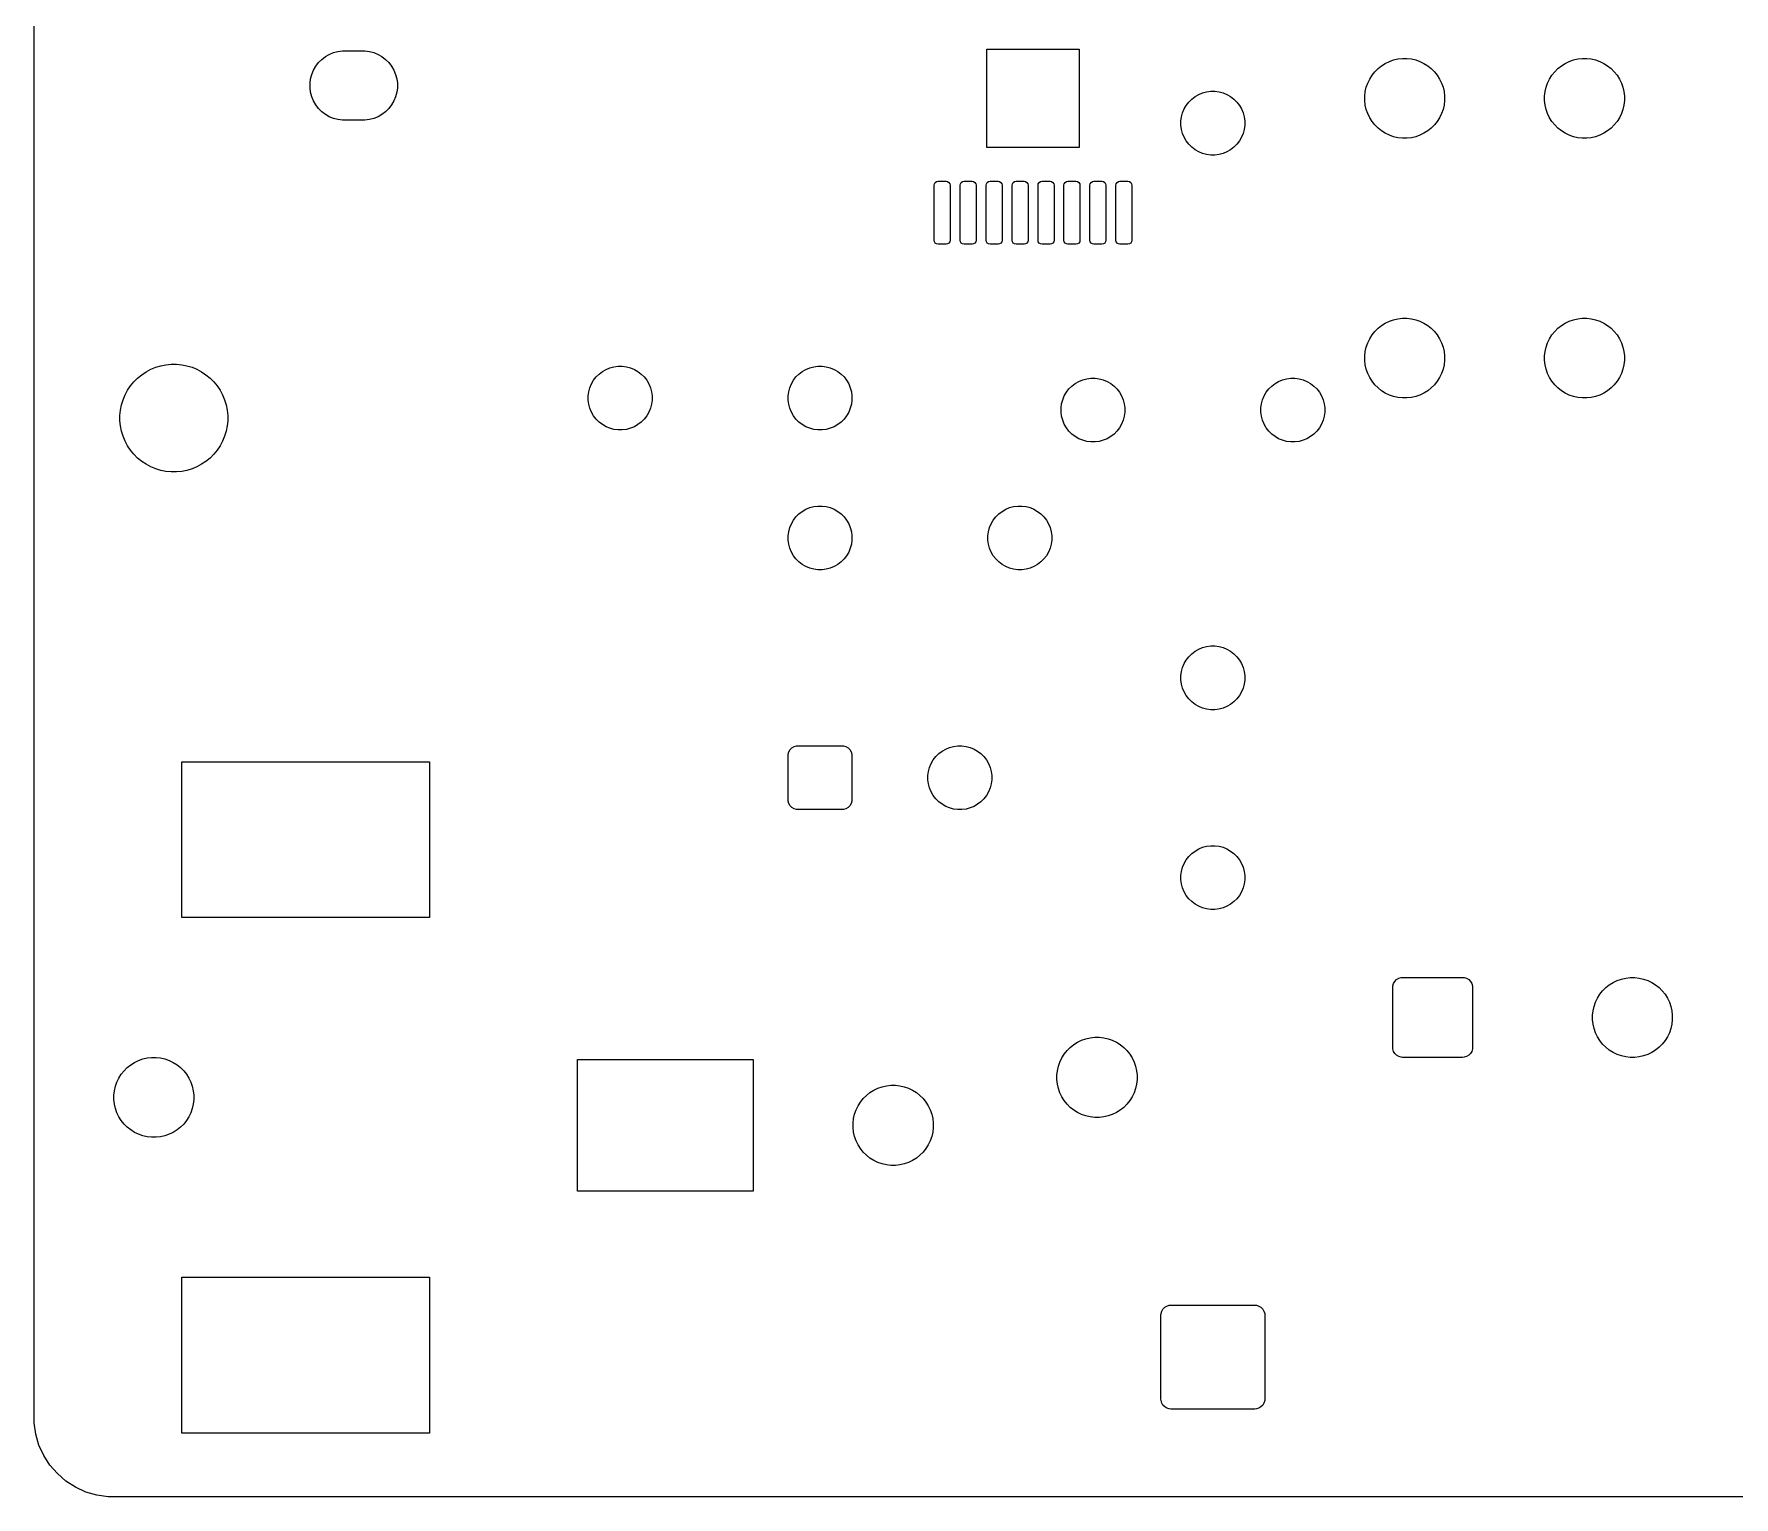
# Model space of a CAD drawing. Header units: millimetres. Extents: x 0 to 90, y 0 to 72.
# Drawn here: x 0 to 42.54, y 0 to 36.61 of the extents above; entities that cross this region are included whole.
import ezdxf

# ---------------------------------------------------------------- set-up
doc = ezdxf.new("R2010")
doc.units = ezdxf.units.MM
doc.layers.add('MASK_OPEN', color=1, linetype='CONTINUOUS')
doc.layers.add('REFERENCE', color=2, linetype='CONTINUOUS')

msp = doc.modelspace()

# ---------------------------------------------------------------- linework, layer by layer
at = {"layer": 'MASK_OPEN'}
for points in [[(8.2819, 36.1881), (8.3947, 36.1733), (8.5047, 36.1438), (8.6098, 36.1003), (8.7083, 36.0434), (8.7986, 35.9741), (8.8791, 35.8936), (8.9484, 35.8033), (9.0053, 35.7048), (9.0488, 35.5997), (9.0783, 35.4897), (9.0931, 35.3769), (9.0931, 35.2631), (9.0783, 35.1503), (9.0488, 35.0403), (9.0053, 34.9352), (8.9484, 34.8367), (8.8791, 34.7464), (8.7986, 34.6659), (8.7083, 34.5966), (8.6098, 34.5397), (8.5047, 34.4962), (8.3947, 34.4667), (8.2819, 34.4519), (8.225, 34.45), (7.775, 34.45), (7.7181, 34.4519), (7.6053, 34.4667), (7.4953, 34.4962), (7.3902, 34.5397), (7.2917, 34.5966), (7.2014, 34.6659), (7.1209, 34.7464), (7.0516, 34.8367), (6.9947, 34.9352), (6.9512, 35.0403), (6.9217, 35.1503), (6.9069, 35.2631), (6.9069, 35.3769), (6.9217, 35.4897), (6.9512, 35.5997), (6.9947, 35.7048), (7.0516, 35.8033), (7.1209, 35.8936), (7.2014, 35.9741), (7.2917, 36.0434), (7.3902, 36.1003), (7.4953, 36.1438), (7.6053, 36.1733), (7.7181, 36.1881), (7.775, 36.19), (8.225, 36.19)], [(26.155, 33.77), (23.845, 33.77), (23.845, 36.23), (26.155, 36.23)], [(34.4675, 35.9859), (34.5768, 35.9609), (34.6827, 35.9239), (34.7837, 35.8752), (34.8787, 35.8156), (34.9663, 35.7456), (35.0456, 35.6663), (35.1156, 35.5787), (35.1752, 35.4837), (35.2239, 35.3827), (35.2609, 35.2768), (35.2859, 35.1675), (35.2984, 35.0561), (35.2984, 34.9439), (35.2859, 34.8325), (35.2609, 34.7232), (35.2239, 34.6173), (35.1752, 34.5163), (35.1156, 34.4213), (35.0456, 34.3337), (34.9663, 34.2544), (34.8787, 34.1844), (34.7837, 34.1248), (34.6827, 34.0761), (34.5768, 34.0391), (34.4675, 34.0141), (34.3561, 34.0016), (34.2439, 34.0016), (34.1325, 34.0141), (34.0232, 34.0391), (33.9173, 34.0761), (33.8163, 34.1248), (33.7213, 34.1844), (33.6337, 34.2544), (33.5544, 34.3337), (33.4844, 34.4213), (33.4248, 34.5163), (33.3761, 34.6173), (33.3391, 34.7232), (33.3141, 34.8325), (33.3016, 34.9439), (33.3016, 35.0561), (33.3141, 35.1675), (33.3391, 35.2768), (33.3761, 35.3827), (33.4248, 35.4837), (33.4844, 35.5787), (33.5544, 35.6663), (33.6337, 35.7456), (33.7213, 35.8156), (33.8163, 35.8752), (33.9173, 35.9239), (34.0232, 35.9609), (34.1325, 35.9859), (34.2439, 35.9984), (34.3561, 35.9984)], [(38.9675, 35.9859), (39.0768, 35.9609), (39.1827, 35.9239), (39.2837, 35.8752), (39.3787, 35.8156), (39.4663, 35.7456), (39.5456, 35.6663), (39.6156, 35.5787), (39.6752, 35.4837), (39.7239, 35.3827), (39.7609, 35.2768), (39.7859, 35.1675), (39.7984, 35.0561), (39.7984, 34.9439), (39.7859, 34.8325), (39.7609, 34.7232), (39.7239, 34.6173), (39.6752, 34.5163), (39.6156, 34.4213), (39.5456, 34.3337), (39.4663, 34.2544), (39.3787, 34.1844), (39.2837, 34.1248), (39.1827, 34.0761), (39.0768, 34.0391), (38.9675, 34.0141), (38.8561, 34.0016), (38.7439, 34.0016), (38.6325, 34.0141), (38.5232, 34.0391), (38.4173, 34.0761), (38.3163, 34.1248), (38.2213, 34.1844), (38.1337, 34.2544), (38.0544, 34.3337), (37.9844, 34.4213), (37.9248, 34.5163), (37.8761, 34.6173), (37.8391, 34.7232), (37.8141, 34.8325), (37.8016, 34.9439), (37.8016, 35.0561), (37.8141, 35.1675), (37.8391, 35.2768), (37.8761, 35.3827), (37.9248, 35.4837), (37.9844, 35.5787), (38.0544, 35.6663), (38.1337, 35.7456), (38.2213, 35.8156), (38.3163, 35.8752), (38.4173, 35.9239), (38.5232, 35.9609), (38.6325, 35.9859), (38.7439, 35.9984), (38.8561, 35.9984)], [(29.6561, 35.1646), (29.7572, 35.1375), (29.8538, 35.0975), (29.9445, 35.0452), (30.0275, 34.9815), (30.1015, 34.9075), (30.1652, 34.8245), (30.2175, 34.7338), (30.2575, 34.6372), (30.2846, 34.5361), (30.2983, 34.4323), (30.2983, 34.3277), (30.2846, 34.2239), (30.2575, 34.1228), (30.2175, 34.0262), (30.1652, 33.9355), (30.1015, 33.8525), (30.0275, 33.7785), (29.9445, 33.7148), (29.8538, 33.6625), (29.7572, 33.6225), (29.6561, 33.5954), (29.5523, 33.5817), (29.4477, 33.5817), (29.3439, 33.5954), (29.2428, 33.6225), (29.1462, 33.6625), (29.0555, 33.7148), (28.9725, 33.7785), (28.8985, 33.8525), (28.8348, 33.9355), (28.7825, 34.0262), (28.7425, 34.1228), (28.7154, 34.2239), (28.7017, 34.3277), (28.7017, 34.4323), (28.7154, 34.5361), (28.7425, 34.6372), (28.7825, 34.7338), (28.8348, 34.8245), (28.8985, 34.9075), (28.9725, 34.9815), (29.0555, 35.0452), (29.1462, 35.0975), (29.2428, 35.1375), (29.3439, 35.1646), (29.4477, 35.1783), (29.5523, 35.1783)], [(22.8633, 32.9174), (22.8957, 32.8957), (22.9174, 32.8633), (22.925, 32.825), (22.925, 31.45), (22.9174, 31.4117), (22.8957, 31.3793), (22.8633, 31.3576), (22.825, 31.35), (22.625, 31.35), (22.5867, 31.3576), (22.5543, 31.3793), (22.5326, 31.4117), (22.525, 31.45), (22.525, 32.825), (22.5326, 32.8633), (22.5543, 32.8957), (22.5867, 32.9174), (22.625, 32.925), (22.825, 32.925)], [(23.5133, 32.9174), (23.5457, 32.8957), (23.5674, 32.8633), (23.575, 32.825), (23.575, 31.45), (23.5674, 31.4117), (23.5457, 31.3793), (23.5133, 31.3576), (23.475, 31.35), (23.275, 31.35), (23.2367, 31.3576), (23.2043, 31.3793), (23.1826, 31.4117), (23.175, 31.45), (23.175, 32.825), (23.1826, 32.8633), (23.2043, 32.8957), (23.2367, 32.9174), (23.275, 32.925), (23.475, 32.925)], [(24.1633, 32.9174), (24.1957, 32.8957), (24.2174, 32.8633), (24.225, 32.825), (24.225, 31.45), (24.2174, 31.4117), (24.1957, 31.3793), (24.1633, 31.3576), (24.125, 31.35), (23.925, 31.35), (23.8867, 31.3576), (23.8543, 31.3793), (23.8326, 31.4117), (23.825, 31.45), (23.825, 32.825), (23.8326, 32.8633), (23.8543, 32.8957), (23.8867, 32.9174), (23.925, 32.925), (24.125, 32.925)], [(24.8133, 32.9174), (24.8457, 32.8957), (24.8674, 32.8633), (24.875, 32.825), (24.875, 31.45), (24.8674, 31.4117), (24.8457, 31.3793), (24.8133, 31.3576), (24.775, 31.35), (24.575, 31.35), (24.5367, 31.3576), (24.5043, 31.3793), (24.4826, 31.4117), (24.475, 31.45), (24.475, 32.825), (24.4826, 32.8633), (24.5043, 32.8957), (24.5367, 32.9174), (24.575, 32.925), (24.775, 32.925)], [(25.4633, 32.9174), (25.4957, 32.8957), (25.5174, 32.8633), (25.525, 32.825), (25.525, 31.45), (25.5174, 31.4117), (25.4957, 31.3793), (25.4633, 31.3576), (25.425, 31.35), (25.225, 31.35), (25.1867, 31.3576), (25.1543, 31.3793), (25.1326, 31.4117), (25.125, 31.45), (25.125, 32.825), (25.1326, 32.8633), (25.1543, 32.8957), (25.1867, 32.9174), (25.225, 32.925), (25.425, 32.925)], [(26.1133, 32.9174), (26.1457, 32.8957), (26.1674, 32.8633), (26.175, 32.825), (26.175, 31.45), (26.1674, 31.4117), (26.1457, 31.3793), (26.1133, 31.3576), (26.075, 31.35), (25.875, 31.35), (25.8367, 31.3576), (25.8043, 31.3793), (25.7826, 31.4117), (25.775, 31.45), (25.775, 32.825), (25.7826, 32.8633), (25.8043, 32.8957), (25.8367, 32.9174), (25.875, 32.925), (26.075, 32.925)], [(26.7633, 32.9174), (26.7957, 32.8957), (26.8174, 32.8633), (26.825, 32.825), (26.825, 31.45), (26.8174, 31.4117), (26.7957, 31.3793), (26.7633, 31.3576), (26.725, 31.35), (26.525, 31.35), (26.4867, 31.3576), (26.4543, 31.3793), (26.4326, 31.4117), (26.425, 31.45), (26.425, 32.825), (26.4326, 32.8633), (26.4543, 32.8957), (26.4867, 32.9174), (26.525, 32.925), (26.725, 32.925)], [(27.4133, 32.9174), (27.4457, 32.8957), (27.4674, 32.8633), (27.475, 32.825), (27.475, 31.45), (27.4674, 31.4117), (27.4457, 31.3793), (27.4133, 31.3576), (27.375, 31.35), (27.175, 31.35), (27.1367, 31.3576), (27.1043, 31.3793), (27.0826, 31.4117), (27.075, 31.45), (27.075, 32.825), (27.0826, 32.8633), (27.1043, 32.8957), (27.1367, 32.9174), (27.175, 32.925), (27.375, 32.925)], [(34.4675, 29.4859), (34.5768, 29.4609), (34.6827, 29.4239), (34.7837, 29.3752), (34.8787, 29.3156), (34.9663, 29.2456), (35.0456, 29.1663), (35.1156, 29.0787), (35.1752, 28.9837), (35.2239, 28.8827), (35.2609, 28.7768), (35.2859, 28.6675), (35.2984, 28.5561), (35.2984, 28.4439), (35.2859, 28.3325), (35.2609, 28.2232), (35.2239, 28.1173), (35.1752, 28.0163), (35.1156, 27.9213), (35.0456, 27.8337), (34.9663, 27.7544), (34.8787, 27.6844), (34.7837, 27.6248), (34.6827, 27.5761), (34.5768, 27.5391), (34.4675, 27.5141), (34.3561, 27.5016), (34.2439, 27.5016), (34.1325, 27.5141), (34.0232, 27.5391), (33.9173, 27.5761), (33.8163, 27.6248), (33.7213, 27.6844), (33.6337, 27.7544), (33.5544, 27.8337), (33.4844, 27.9213), (33.4248, 28.0163), (33.3761, 28.1173), (33.3391, 28.2232), (33.3141, 28.3325), (33.3016, 28.4439), (33.3016, 28.5561), (33.3141, 28.6675), (33.3391, 28.7768), (33.3761, 28.8827), (33.4248, 28.9837), (33.4844, 29.0787), (33.5544, 29.1663), (33.6337, 29.2456), (33.7213, 29.3156), (33.8163, 29.3752), (33.9173, 29.4239), (34.0232, 29.4609), (34.1325, 29.4859), (34.2439, 29.4984), (34.3561, 29.4984)], [(38.9675, 29.4859), (39.0768, 29.4609), (39.1827, 29.4239), (39.2837, 29.3752), (39.3787, 29.3156), (39.4663, 29.2456), (39.5456, 29.1663), (39.6156, 29.0787), (39.6752, 28.9837), (39.7239, 28.8827), (39.7609, 28.7768), (39.7859, 28.6675), (39.7984, 28.5561), (39.7984, 28.4439), (39.7859, 28.3325), (39.7609, 28.2232), (39.7239, 28.1173), (39.6752, 28.0163), (39.6156, 27.9213), (39.5456, 27.8337), (39.4663, 27.7544), (39.3787, 27.6844), (39.2837, 27.6248), (39.1827, 27.5761), (39.0768, 27.5391), (38.9675, 27.5141), (38.8561, 27.5016), (38.7439, 27.5016), (38.6325, 27.5141), (38.5232, 27.5391), (38.4173, 27.5761), (38.3163, 27.6248), (38.2213, 27.6844), (38.1337, 27.7544), (38.0544, 27.8337), (37.9844, 27.9213), (37.9248, 28.0163), (37.8761, 28.1173), (37.8391, 28.2232), (37.8141, 28.3325), (37.8016, 28.4439), (37.8016, 28.5561), (37.8141, 28.6675), (37.8391, 28.7768), (37.8761, 28.8827), (37.9248, 28.9837), (37.9844, 29.0787), (38.0544, 29.1663), (38.1337, 29.2456), (38.2213, 29.3156), (38.3163, 29.3752), (38.4173, 29.4239), (38.5232, 29.4609), (38.6325, 29.4859), (38.7439, 29.4984), (38.8561, 29.4984)], [(3.6981, 28.3354), (3.828, 28.3095), (3.9548, 28.2711), (4.0772, 28.2204), (4.194, 28.1579), (4.3042, 28.0843), (4.4066, 28.0003), (4.5003, 27.9066), (4.5843, 27.8042), (4.6579, 27.694), (4.7204, 27.5772), (4.7711, 27.4548), (4.8095, 27.328), (4.8354, 27.1981), (4.8484, 27.0662), (4.8484, 26.9338), (4.8354, 26.8019), (4.8095, 26.672), (4.7711, 26.5452), (4.7204, 26.4228), (4.6579, 26.306), (4.5843, 26.1958), (4.5003, 26.0934), (4.4066, 25.9997), (4.3042, 25.9157), (4.194, 25.8421), (4.0772, 25.7796), (3.9548, 25.7289), (3.828, 25.6905), (3.6981, 25.6646), (3.5662, 25.6516), (3.4338, 25.6516), (3.3019, 25.6646), (3.172, 25.6905), (3.0452, 25.7289), (2.9228, 25.7796), (2.806, 25.8421), (2.6958, 25.9157), (2.5934, 25.9997), (2.4997, 26.0934), (2.4157, 26.1958), (2.3421, 26.306), (2.2796, 26.4228), (2.2289, 26.5452), (2.1905, 26.672), (2.1646, 26.8019), (2.1516, 26.9338), (2.1516, 27.0662), (2.1646, 27.1981), (2.1905, 27.328), (2.2289, 27.4548), (2.2796, 27.5772), (2.3421, 27.694), (2.4157, 27.8042), (2.4997, 27.9066), (2.5934, 28.0003), (2.6958, 28.0843), (2.806, 28.1579), (2.9228, 28.2204), (3.0452, 28.2711), (3.172, 28.3095), (3.3019, 28.3354), (3.4338, 28.3484), (3.5662, 28.3484)], [(14.8261, 28.2846), (14.9272, 28.2575), (15.0238, 28.2175), (15.1145, 28.1652), (15.1975, 28.1015), (15.2715, 28.0275), (15.3352, 27.9445), (15.3875, 27.8538), (15.4275, 27.7572), (15.4546, 27.6561), (15.4683, 27.5523), (15.4683, 27.4477), (15.4546, 27.3439), (15.4275, 27.2428), (15.3875, 27.1462), (15.3352, 27.0555), (15.2715, 26.9725), (15.1975, 26.8985), (15.1145, 26.8348), (15.0238, 26.7825), (14.9272, 26.7425), (14.8261, 26.7154), (14.7223, 26.7017), (14.6177, 26.7017), (14.5139, 26.7154), (14.4128, 26.7425), (14.3162, 26.7825), (14.2255, 26.8348), (14.1425, 26.8985), (14.0685, 26.9725), (14.0048, 27.0555), (13.9525, 27.1462), (13.9125, 27.2428), (13.8854, 27.3439), (13.8717, 27.4477), (13.8717, 27.5523), (13.8854, 27.6561), (13.9125, 27.7572), (13.9525, 27.8538), (14.0048, 27.9445), (14.0685, 28.0275), (14.1425, 28.1015), (14.2255, 28.1652), (14.3162, 28.2175), (14.4128, 28.2575), (14.5139, 28.2846), (14.6177, 28.2983), (14.7223, 28.2983)], [(19.8261, 28.2846), (19.9272, 28.2575), (20.0238, 28.2175), (20.1145, 28.1652), (20.1975, 28.1015), (20.2715, 28.0275), (20.3352, 27.9445), (20.3875, 27.8538), (20.4275, 27.7572), (20.4546, 27.6561), (20.4683, 27.5523), (20.4683, 27.4477), (20.4546, 27.3439), (20.4275, 27.2428), (20.3875, 27.1462), (20.3352, 27.0555), (20.2715, 26.9725), (20.1975, 26.8985), (20.1145, 26.8348), (20.0238, 26.7825), (19.9272, 26.7425), (19.8261, 26.7154), (19.7223, 26.7017), (19.6177, 26.7017), (19.5139, 26.7154), (19.4128, 26.7425), (19.3162, 26.7825), (19.2255, 26.8348), (19.1425, 26.8985), (19.0685, 26.9725), (19.0048, 27.0555), (18.9525, 27.1462), (18.9125, 27.2428), (18.8854, 27.3439), (18.8717, 27.4477), (18.8717, 27.5523), (18.8854, 27.6561), (18.9125, 27.7572), (18.9525, 27.8538), (19.0048, 27.9445), (19.0685, 28.0275), (19.1425, 28.1015), (19.2255, 28.1652), (19.3162, 28.2175), (19.4128, 28.2575), (19.5139, 28.2846), (19.6177, 28.2983), (19.7223, 28.2983)], [(26.6561, 27.9846), (26.7572, 27.9575), (26.8538, 27.9175), (26.9445, 27.8652), (27.0275, 27.8015), (27.1015, 27.7275), (27.1652, 27.6445), (27.2175, 27.5538), (27.2575, 27.4572), (27.2846, 27.3561), (27.2983, 27.2523), (27.2983, 27.1477), (27.2846, 27.0439), (27.2575, 26.9428), (27.2175, 26.8462), (27.1652, 26.7555), (27.1015, 26.6725), (27.0275, 26.5985), (26.9445, 26.5348), (26.8538, 26.4825), (26.7572, 26.4425), (26.6561, 26.4154), (26.5523, 26.4017), (26.4477, 26.4017), (26.3439, 26.4154), (26.2428, 26.4425), (26.1462, 26.4825), (26.0555, 26.5348), (25.9725, 26.5985), (25.8985, 26.6725), (25.8348, 26.7555), (25.7825, 26.8462), (25.7425, 26.9428), (25.7154, 27.0439), (25.7017, 27.1477), (25.7017, 27.2523), (25.7154, 27.3561), (25.7425, 27.4572), (25.7825, 27.5538), (25.8348, 27.6445), (25.8985, 27.7275), (25.9725, 27.8015), (26.0555, 27.8652), (26.1462, 27.9175), (26.2428, 27.9575), (26.3439, 27.9846), (26.4477, 27.9983), (26.5523, 27.9983)], [(31.6561, 27.9846), (31.7572, 27.9575), (31.8538, 27.9175), (31.9445, 27.8652), (32.0275, 27.8015), (32.1015, 27.7275), (32.1652, 27.6445), (32.2175, 27.5538), (32.2575, 27.4572), (32.2846, 27.3561), (32.2983, 27.2523), (32.2983, 27.1477), (32.2846, 27.0439), (32.2575, 26.9428), (32.2175, 26.8462), (32.1652, 26.7555), (32.1015, 26.6725), (32.0275, 26.5985), (31.9445, 26.5348), (31.8538, 26.4825), (31.7572, 26.4425), (31.6561, 26.4154), (31.5523, 26.4017), (31.4477, 26.4017), (31.3439, 26.4154), (31.2428, 26.4425), (31.1462, 26.4825), (31.0555, 26.5348), (30.9725, 26.5985), (30.8985, 26.6725), (30.8348, 26.7555), (30.7825, 26.8462), (30.7425, 26.9428), (30.7154, 27.0439), (30.7017, 27.1477), (30.7017, 27.2523), (30.7154, 27.3561), (30.7425, 27.4572), (30.7825, 27.5538), (30.8348, 27.6445), (30.8985, 27.7275), (30.9725, 27.8015), (31.0555, 27.8652), (31.1462, 27.9175), (31.2428, 27.9575), (31.3439, 27.9846), (31.4477, 27.9983), (31.5523, 27.9983)], [(19.8261, 24.7846), (19.9272, 24.7575), (20.0238, 24.7175), (20.1145, 24.6652), (20.1975, 24.6015), (20.2715, 24.5275), (20.3352, 24.4445), (20.3875, 24.3538), (20.4275, 24.2572), (20.4546, 24.1561), (20.4683, 24.0523), (20.4683, 23.9477), (20.4546, 23.8439), (20.4275, 23.7428), (20.3875, 23.6462), (20.3352, 23.5555), (20.2715, 23.4725), (20.1975, 23.3985), (20.1145, 23.3348), (20.0238, 23.2825), (19.9272, 23.2425), (19.8261, 23.2154), (19.7223, 23.2017), (19.6177, 23.2017), (19.5139, 23.2154), (19.4128, 23.2425), (19.3162, 23.2825), (19.2255, 23.3348), (19.1425, 23.3985), (19.0685, 23.4725), (19.0048, 23.5555), (18.9525, 23.6462), (18.9125, 23.7428), (18.8854, 23.8439), (18.8717, 23.9477), (18.8717, 24.0523), (18.8854, 24.1561), (18.9125, 24.2572), (18.9525, 24.3538), (19.0048, 24.4445), (19.0685, 24.5275), (19.1425, 24.6015), (19.2255, 24.6652), (19.3162, 24.7175), (19.4128, 24.7575), (19.5139, 24.7846), (19.6177, 24.7983), (19.7223, 24.7983)], [(24.8261, 24.7846), (24.9272, 24.7575), (25.0238, 24.7175), (25.1145, 24.6652), (25.1975, 24.6015), (25.2715, 24.5275), (25.3352, 24.4445), (25.3875, 24.3538), (25.4275, 24.2572), (25.4546, 24.1561), (25.4683, 24.0523), (25.4683, 23.9477), (25.4546, 23.8439), (25.4275, 23.7428), (25.3875, 23.6462), (25.3352, 23.5555), (25.2715, 23.4725), (25.1975, 23.3985), (25.1145, 23.3348), (25.0238, 23.2825), (24.9272, 23.2425), (24.8261, 23.2154), (24.7223, 23.2017), (24.6177, 23.2017), (24.5139, 23.2154), (24.4128, 23.2425), (24.3162, 23.2825), (24.2255, 23.3348), (24.1425, 23.3985), (24.0685, 23.4725), (24.0048, 23.5555), (23.9525, 23.6462), (23.9125, 23.7428), (23.8854, 23.8439), (23.8717, 23.9477), (23.8717, 24.0523), (23.8854, 24.1561), (23.9125, 24.2572), (23.9525, 24.3538), (24.0048, 24.4445), (24.0685, 24.5275), (24.1425, 24.6015), (24.2255, 24.6652), (24.3162, 24.7175), (24.4128, 24.7575), (24.5139, 24.7846), (24.6177, 24.7983), (24.7223, 24.7983)], [(29.6561, 21.2846), (29.7572, 21.2575), (29.8538, 21.2175), (29.9445, 21.1652), (30.0275, 21.1015), (30.1015, 21.0275), (30.1652, 20.9445), (30.2175, 20.8538), (30.2575, 20.7572), (30.2846, 20.6561), (30.2983, 20.5523), (30.2983, 20.4477), (30.2846, 20.3439), (30.2575, 20.2428), (30.2175, 20.1462), (30.1652, 20.0555), (30.1015, 19.9725), (30.0275, 19.8985), (29.9445, 19.8348), (29.8538, 19.7825), (29.7572, 19.7425), (29.6561, 19.7154), (29.5523, 19.7017), (29.4477, 19.7017), (29.3439, 19.7154), (29.2428, 19.7425), (29.1462, 19.7825), (29.0555, 19.8348), (28.9725, 19.8985), (28.8985, 19.9725), (28.8348, 20.0555), (28.7825, 20.1462), (28.7425, 20.2428), (28.7154, 20.3439), (28.7017, 20.4477), (28.7017, 20.5523), (28.7154, 20.6561), (28.7425, 20.7572), (28.7825, 20.8538), (28.8348, 20.9445), (28.8985, 21.0275), (28.9725, 21.1015), (29.0555, 21.1652), (29.1462, 21.2175), (29.2428, 21.2575), (29.3439, 21.2846), (29.4477, 21.2983), (29.5523, 21.2983)], [(20.2591, 18.7969), (20.3193, 18.7794), (20.3732, 18.7475), (20.4175, 18.7032), (20.4494, 18.6493), (20.4669, 18.5891), (20.47, 18.55), (20.47, 17.45), (20.4669, 17.4109), (20.4494, 17.3507), (20.4175, 17.2968), (20.3732, 17.2525), (20.3193, 17.2206), (20.2591, 17.2031), (20.22, 17.2), (19.12, 17.2), (19.0809, 17.2031), (19.0207, 17.2206), (18.9668, 17.2525), (18.9225, 17.2968), (18.8906, 17.3507), (18.8731, 17.4109), (18.87, 17.45), (18.87, 18.55), (18.8731, 18.5891), (18.8906, 18.6493), (18.9225, 18.7032), (18.9668, 18.7475), (19.0207, 18.7794), (19.0809, 18.7969), (19.12, 18.8), (20.22, 18.8)], [(23.3261, 18.7846), (23.4272, 18.7575), (23.5238, 18.7175), (23.6145, 18.6652), (23.6975, 18.6015), (23.7715, 18.5275), (23.8352, 18.4445), (23.8875, 18.3538), (23.9275, 18.2572), (23.9546, 18.1561), (23.9683, 18.0523), (23.9683, 17.9477), (23.9546, 17.8439), (23.9275, 17.7428), (23.8875, 17.6462), (23.8352, 17.5555), (23.7715, 17.4725), (23.6975, 17.3985), (23.6145, 17.3348), (23.5238, 17.2825), (23.4272, 17.2425), (23.3261, 17.2154), (23.2223, 17.2017), (23.1177, 17.2017), (23.0139, 17.2154), (22.9128, 17.2425), (22.8162, 17.2825), (22.7255, 17.3348), (22.6425, 17.3985), (22.5685, 17.4725), (22.5048, 17.5555), (22.4525, 17.6462), (22.4125, 17.7428), (22.3854, 17.8439), (22.3717, 17.9477), (22.3717, 18.0523), (22.3854, 18.1561), (22.4125, 18.2572), (22.4525, 18.3538), (22.5048, 18.4445), (22.5685, 18.5275), (22.6425, 18.6015), (22.7255, 18.6652), (22.8162, 18.7175), (22.9128, 18.7575), (23.0139, 18.7846), (23.1177, 18.7983), (23.2223, 18.7983)], [(9.9, 14.5), (3.7, 14.5), (3.7, 18.4), (9.9, 18.4)], [(29.6561, 16.2846), (29.7572, 16.2575), (29.8538, 16.2175), (29.9445, 16.1652), (30.0275, 16.1015), (30.1015, 16.0275), (30.1652, 15.9445), (30.2175, 15.8538), (30.2575, 15.7572), (30.2846, 15.6561), (30.2983, 15.5523), (30.2983, 15.4477), (30.2846, 15.3439), (30.2575, 15.2428), (30.2175, 15.1462), (30.1652, 15.0555), (30.1015, 14.9725), (30.0275, 14.8985), (29.9445, 14.8348), (29.8538, 14.7825), (29.7572, 14.7425), (29.6561, 14.7154), (29.5523, 14.7017), (29.4477, 14.7017), (29.3439, 14.7154), (29.2428, 14.7425), (29.1462, 14.7825), (29.0555, 14.8348), (28.9725, 14.8985), (28.8985, 14.9725), (28.8348, 15.0555), (28.7825, 15.1462), (28.7425, 15.2428), (28.7154, 15.3439), (28.7017, 15.4477), (28.7017, 15.5523), (28.7154, 15.6561), (28.7425, 15.7572), (28.7825, 15.8538), (28.8348, 15.9445), (28.8985, 16.0275), (28.9725, 16.1015), (29.0555, 16.1652), (29.1462, 16.2175), (29.2428, 16.2575), (29.3439, 16.2846), (29.4477, 16.2983), (29.5523, 16.2983)], [(35.7891, 12.9969), (35.8493, 12.9794), (35.9032, 12.9475), (35.9475, 12.9032), (35.9794, 12.8493), (35.9969, 12.7891), (36, 12.75), (36, 11.25), (35.9969, 11.2109), (35.9794, 11.1507), (35.9475, 11.0968), (35.9032, 11.0525), (35.8493, 11.0206), (35.7891, 11.0031), (35.75, 11), (34.25, 11), (34.2109, 11.0031), (34.1507, 11.0206), (34.0968, 11.0525), (34.0525, 11.0968), (34.0206, 11.1507), (34.0031, 11.2109), (34, 11.25), (34, 12.75), (34.0031, 12.7891), (34.0206, 12.8493), (34.0525, 12.9032), (34.0968, 12.9475), (34.1507, 12.9794), (34.2109, 12.9969), (34.25, 13), (35.75, 13)], [(40.1675, 12.9859), (40.2768, 12.9609), (40.3827, 12.9239), (40.4837, 12.8752), (40.5787, 12.8156), (40.6663, 12.7456), (40.7456, 12.6663), (40.8156, 12.5787), (40.8752, 12.4837), (40.9239, 12.3827), (40.9609, 12.2768), (40.9859, 12.1675), (40.9984, 12.0561), (40.9984, 11.9439), (40.9859, 11.8325), (40.9609, 11.7232), (40.9239, 11.6173), (40.8752, 11.5163), (40.8156, 11.4213), (40.7456, 11.3337), (40.6663, 11.2544), (40.5787, 11.1844), (40.4837, 11.1248), (40.3827, 11.0761), (40.2768, 11.0391), (40.1675, 11.0141), (40.0561, 11.0016), (39.9439, 11.0016), (39.8325, 11.0141), (39.7232, 11.0391), (39.6173, 11.0761), (39.5163, 11.1248), (39.4213, 11.1844), (39.3337, 11.2544), (39.2544, 11.3337), (39.1844, 11.4213), (39.1248, 11.5163), (39.0761, 11.6173), (39.0391, 11.7232), (39.0141, 11.8325), (39.0016, 11.9439), (39.0016, 12.0561), (39.0141, 12.1675), (39.0391, 12.2768), (39.0761, 12.3827), (39.1248, 12.4837), (39.1844, 12.5787), (39.2544, 12.6663), (39.3337, 12.7456), (39.4213, 12.8156), (39.5163, 12.8752), (39.6173, 12.9239), (39.7232, 12.9609), (39.8325, 12.9859), (39.9439, 12.9984), (40.0561, 12.9984)], [(26.7683, 11.4908), (26.8782, 11.4657), (26.9846, 11.4285), (27.0861, 11.3796), (27.1816, 11.3196), (27.2697, 11.2494), (27.3494, 11.1697), (27.4196, 11.0816), (27.4796, 10.9861), (27.5285, 10.8846), (27.5657, 10.7782), (27.5908, 10.6683), (27.6034, 10.5564), (27.6034, 10.4436), (27.5908, 10.3317), (27.5657, 10.2218), (27.5285, 10.1154), (27.4796, 10.0139), (27.4196, 9.9184), (27.3494, 9.8303), (27.2697, 9.7506), (27.1816, 9.6804), (27.0861, 9.6204), (26.9846, 9.5715), (26.8782, 9.5343), (26.7683, 9.5092), (26.6564, 9.4966), (26.5436, 9.4966), (26.4317, 9.5092), (26.3218, 9.5343), (26.2154, 9.5715), (26.1139, 9.6204), (26.0184, 9.6804), (25.9303, 9.7506), (25.8506, 9.8303), (25.7804, 9.9184), (25.7204, 10.0139), (25.6715, 10.1154), (25.6343, 10.2218), (25.6092, 10.3317), (25.5966, 10.4436), (25.5966, 10.5564), (25.6092, 10.6683), (25.6343, 10.7782), (25.6715, 10.8846), (25.7204, 10.9861), (25.7804, 11.0816), (25.8506, 11.1697), (25.9303, 11.2494), (26.0184, 11.3196), (26.1139, 11.3796), (26.2154, 11.4285), (26.3218, 11.4657), (26.4317, 11.4908), (26.5436, 11.5034), (26.6564, 11.5034)], [(3.1675, 10.9859), (3.2768, 10.9609), (3.3827, 10.9239), (3.4837, 10.8752), (3.5787, 10.8156), (3.6663, 10.7456), (3.7456, 10.6663), (3.8156, 10.5787), (3.8752, 10.4837), (3.9239, 10.3827), (3.9609, 10.2768), (3.9859, 10.1675), (3.9984, 10.0561), (3.9984, 9.9439), (3.9859, 9.8325), (3.9609, 9.7232), (3.9239, 9.6173), (3.8752, 9.5163), (3.8156, 9.4213), (3.7456, 9.3337), (3.6663, 9.2544), (3.5787, 9.1844), (3.4837, 9.1248), (3.3827, 9.0761), (3.2768, 9.0391), (3.1675, 9.0141), (3.0561, 9.0016), (2.9439, 9.0016), (2.8325, 9.0141), (2.7232, 9.0391), (2.6173, 9.0761), (2.5163, 9.1248), (2.4213, 9.1844), (2.3337, 9.2544), (2.2544, 9.3337), (2.1844, 9.4213), (2.1248, 9.5163), (2.0761, 9.6173), (2.0391, 9.7232), (2.0141, 9.8325), (2.0016, 9.9439), (2.0016, 10.0561), (2.0141, 10.1675), (2.0391, 10.2768), (2.0761, 10.3827), (2.1248, 10.4837), (2.1844, 10.5787), (2.2544, 10.6663), (2.3337, 10.7456), (2.4213, 10.8156), (2.5163, 10.8752), (2.6173, 10.9239), (2.7232, 10.9609), (2.8325, 10.9859), (2.9439, 10.9984), (3.0561, 10.9984)], [(18, 7.65), (13.6, 7.65), (13.6, 10.95), (18, 10.95)], [(21.6683, 10.2908), (21.7782, 10.2657), (21.8846, 10.2285), (21.9861, 10.1796), (22.0816, 10.1196), (22.1697, 10.0494), (22.2494, 9.9697), (22.3196, 9.8816), (22.3796, 9.7861), (22.4285, 9.6846), (22.4657, 9.5782), (22.4908, 9.4683), (22.5034, 9.3564), (22.5034, 9.2436), (22.4908, 9.1317), (22.4657, 9.0218), (22.4285, 8.9154), (22.3796, 8.8139), (22.3196, 8.7184), (22.2494, 8.6303), (22.1697, 8.5506), (22.0816, 8.4804), (21.9861, 8.4204), (21.8846, 8.3715), (21.7782, 8.3343), (21.6683, 8.3092), (21.5564, 8.2966), (21.4436, 8.2966), (21.3317, 8.3092), (21.2218, 8.3343), (21.1154, 8.3715), (21.0139, 8.4204), (20.9184, 8.4804), (20.8303, 8.5506), (20.7506, 8.6303), (20.6804, 8.7184), (20.6204, 8.8139), (20.5715, 8.9154), (20.5343, 9.0218), (20.5092, 9.1317), (20.4966, 9.2436), (20.4966, 9.3564), (20.5092, 9.4683), (20.5343, 9.5782), (20.5715, 9.6846), (20.6204, 9.7861), (20.6804, 9.8816), (20.7506, 9.9697), (20.8303, 10.0494), (20.9184, 10.1196), (21.0139, 10.1796), (21.1154, 10.2285), (21.2218, 10.2657), (21.3317, 10.2908), (21.4436, 10.3034), (21.5564, 10.3034)], [(9.9, 1.6), (3.7, 1.6), (3.7, 5.5), (9.9, 5.5)], [(30.5891, 4.7969), (30.6493, 4.7794), (30.7032, 4.7475), (30.7475, 4.7032), (30.7794, 4.6493), (30.7969, 4.5891), (30.8, 4.55), (30.8, 2.45), (30.7969, 2.4109), (30.7794, 2.3507), (30.7475, 2.2968), (30.7032, 2.2525), (30.6493, 2.2206), (30.5891, 2.2031), (30.55, 2.2), (28.45, 2.2), (28.4109, 2.2031), (28.3507, 2.2206), (28.2968, 2.2525), (28.2525, 2.2968), (28.2206, 2.3507), (28.2031, 2.4109), (28.2, 2.45), (28.2, 4.55), (28.2031, 4.5891), (28.2206, 4.6493), (28.2525, 4.7032), (28.2968, 4.7475), (28.3507, 4.7794), (28.4109, 4.7969), (28.45, 4.8), (30.55, 4.8)]]:
    msp.add_lwpolyline(points, close=True, dxfattribs=at)
at = {"layer": 'REFERENCE'}
msp.add_lwpolyline([(88, 0), (2, 0), (1.8571, 0.0025), (1.5743, 0.0432), (1.3002, 0.1237), (1.0403, 0.2424), (0.7999, 0.3969), (0.584, 0.584), (0.3969, 0.7999), (0.2424, 1.0403), (0.1237, 1.3002), (0.0432, 1.5743), (0.0025, 1.8571), (0, 2), (0, 70)], dxfattribs=at)

doc.saveas('drawing.dxf')
